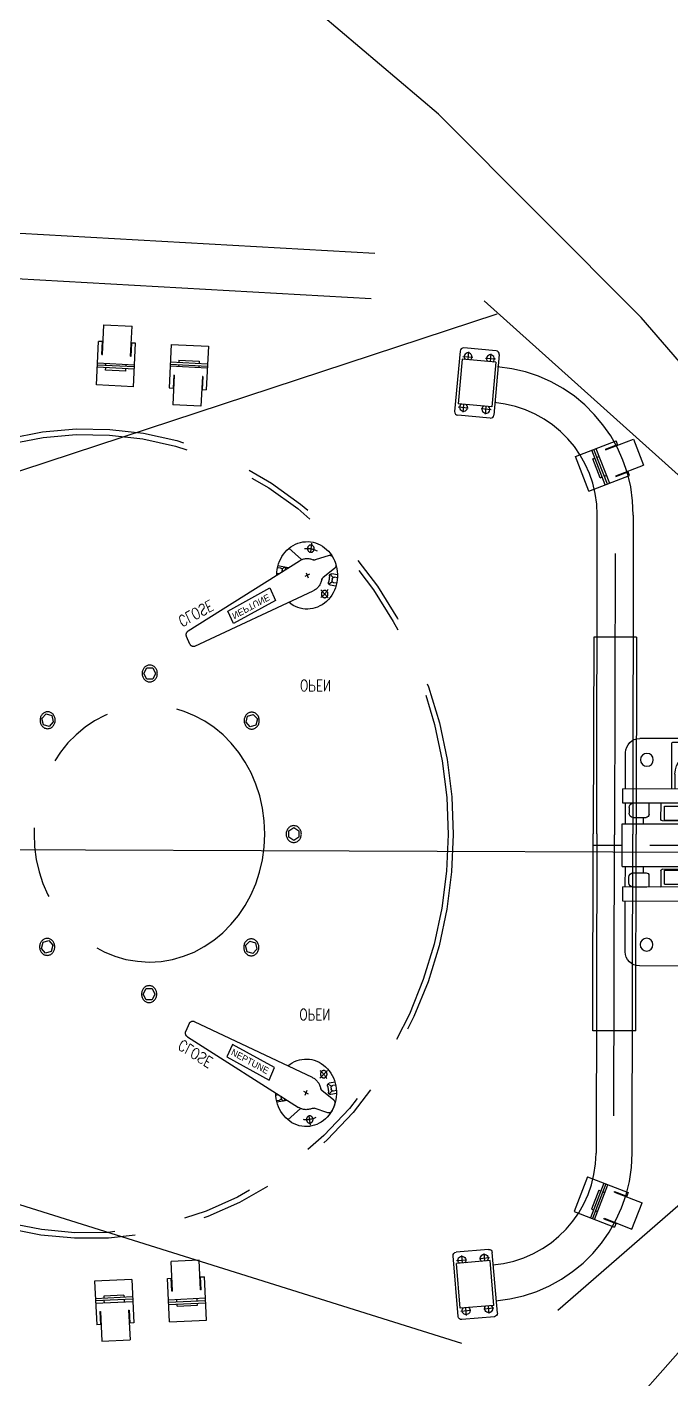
# Model space of a CAD drawing. Header units: millimetres. Extents: x -4 to 3776, y -4 to 4079.
# Drawn here: x 351.737 to 354.001, y 263.033 to 267.788 of the extents above; entities that cross this region are included whole.
import ezdxf
from ezdxf import colors
from ezdxf.entities.mleader import LeaderData, LeaderLine
from ezdxf.math import Vec2, Vec3

# ---------------------------------------------------------------- set-up
doc = ezdxf.new("R2010")
doc.units = ezdxf.units.MM
for name, pattern in [('ACAD_ISO02W100', [15, 12, -3]), ('CENTER', [2, 1.25, -0.25, 0.25, -0.25]), ('PHANTOM', [2.5, 1.25, -0.25, 0.25, -0.25, 0.25, -0.25]), ('点划线-1', [7, 5, -1, 0, -1])]:
    doc.linetypes.add(name, pattern=pattern)
doc.layers.add('03-input', color=3, linetype='Continuous')
doc.layers.add('BK_kedu', color=255, linetype='Continuous')
doc.styles.add('ROMANC', font='ROMANC.shx', dxfattribs={"width": 0.8, "bigfont": 'HZDX.shx'})
doc.styles.get("Standard").update_dxf_attribs({"font": 'arial.ttf'})

# ---------------------------------------------------------------- blocks, each defined once
blk = doc.blocks.new('pipe support-p')
at = {"layer": '03-input', "color": 0, "linetype": 'Continuous'}
for p, q in [((-30, 32), (-30, 3)), ((-27, 35), (27, 35)), ((-26.8465131942321, 27.5), (-20, 27.5)), ((-22.5, 32.16772810541443), (-22.5, 23.20107844975428)), ((-20, 32.5), (-20, 2.5)), ((-20, 32.5), (20, 32.5)), ((20, 32.5), (20, 2.5)), ((26.84651319423574, 27.5), (20, 27.5)), ((22.5, 32.16772810541443), (22.5, 23.20107844975428)), ((30, 32), (30, 3)), ((-27, 0), (27, 0)), ((-26.8465131942321, 7.5), (-20, 7.5)), ((-22.5, 2.832271894585574), (-22.5, 11.798921550253)), ((-20, 2.5), (20, 2.5)), ((26.84651319423574, 7.5), (20, 7.5)), ((22.5, 2.832271894585574), (22.5, 11.798921550253))]:
    blk.add_line(p, q, dxfattribs=at)
for centre, radius, start, end in [((-27, 32), 3, 90, 180), ((-22.5, 27.5), 3.5, 44.41530859717057, 315.5846914028294), ((22.5, 27.5), 3.5, 224.4153085971706, 135.5846914028294), ((27, 32), 3, 0, 90), ((-27, 3), 3, 180, 270), ((-22.5, 7.5), 3.5, 44.41530859717057, 315.5846914028294), ((22.5, 7.5), 3.5, 224.4153085971706, 135.5846914028294), ((27, 3), 3, 270, 0)]:
    blk.add_arc(centre, radius, start, end, dxfattribs=at)
blk = doc.blocks.new('A$C4EFE2257')
at = {"layer": '03-input', "color": 0, "linetype": 'Continuous'}
for p, q in [((4.00000084621206, 27.13407377918156), (4.00000084621206, 53.63284314425255)), ((29.00000084621206, 53.63284314425255), (4.00000084621206, 53.63284314425255)), ((29.00000084621206, 27.13407377918156), (29.00000084621206, 53.63284314425255)), ((8.462120604235679e-07, 38.70726038193425), (4.00000084621206, 38.70726038193425)), ((8.462120604235679e-07, -5.991061698296107e-06), (8.462120604235679e-07, 38.70726038193425)), ((3.50000084621206, 27.13407377918156), (3.50000084621206, 38.70726038193425)), ((29.00000084621206, 38.70726038193425), (33.00000084621206, 38.70726038193425)), ((29.50000084621206, 27.13407377918065), (29.50000084621206, 38.70726038193425)), ((33.00000084621206, -5.991061698296107e-06), (33.00000084621206, 38.70726038193425)), ((4.00000084621206, 27.13407377918156), (3.50000084621206, 27.13407377918156)), ((29.50000084621206, 27.13407377918065), (29.00000084621206, 27.13407377918065)), ((33.00000084621206, 19.49998023818989), (8.462120604235679e-07, 19.49998023818989)), ((8.462120604235679e-07, 17.58276871538692), (33.00000084621183, 17.58276871538692)), ((8.462120604235679e-07, 15.58276871538692), (33.00000084621183, 15.58276871538692)), ((7.50000084621206, 17.58276871538692), (7.500000846211833, 19.49998023818989)), ((7.500000846211833, 13.58276871538692), (7.500000846211833, 15.58276871538692)), ((7.500000846211833, 13.58276871538692), (25.50000084621183, 13.58276871538692)), ((25.50000084621183, 17.58276871538692), (25.50000084621183, 19.49998023818989)), ((25.50000084621183, 13.58276871538692), (25.50000084621183, 15.58276871538692)), ((8.462120604235679e-07, -5.991061698296107e-06), (33.00000084621206, -5.991061698296107e-06))]:
    blk.add_line(p, q, dxfattribs=at)
blk = doc.blocks.new('hook-b')
at = {"layer": '03-input', "color": 0, "linetype": 'Continuous'}
for p, q in [((192.314045532672, 85), (12.31404134821423, 85)), ((192.3140455326757, 84.99999999999636), (12.31404134821423, 84.99999999999636)), ((98.97912000494034, 75.8499999999949), (99.97912000494034, 76.8499999999949)), ((99.97912000494034, 76.8499999999949), (120.0207505652834, 76.84999999999854)), ((108.9999352851119, 76.8499999999949), (108.9999352851119, 62.49999999999272)), ((110.9999352851119, 76.84999999999854), (110.9999352851119, 62.49999999999454)), ((120.0207505652834, 76.84999999999854), (121.0207505652834, 75.84999999999854)), ((2.314041348214232, 74.99999999999636), (2.314041348214232, 39.50000000000182)), ((98.97912000494034, 75.8499999999949), (98.97912000494034, 61.84999999999854)), ((98.97912000494034, 75.8499999999949), (121.0207505652834, 75.8499999999949)), ((122.629296683328, 74.49999999999636), (120.2292966833302, 69.50000000000182)), ((120.2292966833302, 69.50000000000182), (120.2292966833302, 66.5)), ((155.2292966833302, 69.50000000000182), (120.2292966833302, 69.50000000000182)), ((121.0207505652834, 75.84999999999854), (121.0207505652834, 71.14886225407281)), ((152.8292966833287, 74.49999999999818), (122.6292966833316, 74.49999999999818)), ((152.8292966833287, 74.49999999999818), (155.2292966833302, 69.50000000000182)), ((155.2292966833302, 69.50000000000182), (155.2292966833302, 66.50000000000182)), ((202.3140455326757, 74.99999999999636), (202.3140455326757, 62.49999999999454)), ((94.41147801698753, 57.14991900137647), (89.21532559428306, 54.14991900137647)), ((106.1060190200842, 57.14991900137466), (94.41147801698753, 57.14991900137466)), ((97.99993528511186, 61.84999999999854), (106.1060190200842, 61.84999999999854)), ((97.99993528511186, 57.14991900137466), (97.99993528511186, 61.84999999999854)), ((98.99993528511186, 57.14991900137466), (98.99993528511186, 61.84999999999854)), ((99.99993528511186, 61.84999999999854), (106.1060190200878, 61.84999999999854)), ((106.1060190200878, 62.49999999999454), (225.4093379683509, 62.49999999999818)), ((106.1060190200878, 62.49999999999454), (106.1060190200878, 37.49999999999818)), ((155.2292966833302, 66.50000000000182), (120.2292966833302, 66.5)), ((120.2292966833265, 63.49999999999818), (120.2292966833229, 62.49999999999454)), ((120.2292966833265, 63.49999999999818), (155.2292966833302, 63.49999999999091)), ((123.0392199801172, 66.50000000000364), (123.0392199801172, 63.50000000000182)), ((152.2292966833302, 66.50000000000364), (152.2292966833302, 63.50000000000182)), ((155.2292966833302, 63.50000000000182), (155.2292966833302, 62.49999999999636)), ((89.21532559428306, 37.49991900137684), (89.21532559428306, 54.14991900137647)), ((99.60763043969564, 37.49991900137502), (99.60763043969564, 54.14991900137647)), ((71.32318699267125, 39.50000000000182), (0.5266343605726433, 39.50000000000364)), ((0.5266343605726433, 39.50000000000364), (0.5266343605726433, 29.50000000000364)), ((71.32318699267125, 39.50000000000182), (71.32318699266762, 29.5)), ((71.32318699267125, 29.5), (0.5266343605726433, 29.50000000000364)), ((2.314041348214232, 29.50000000000182), (2.314041348214232, 15)), ((17.37719708510849, 29.50000000000364), (7.833262738447957, 29.50000000000364)), ((18.89704404769509, 21.50000000000364), (18.89704404769509, 29.50000000000364)), ((27.31404134821423, 18.00000000000364), (27.31404134821787, 29)), ((87.99993528511186, 29.99999999999818), (71.32318699266762, 29.99999999999818)), ((120.2292966833156, 37.49991900137502), (84.99993528511186, 37.49991900137684)), ((84.99993528511186, 31.49991900137502), (84.99993528511186, 37.49991900137502)), ((120.229296683312, 31.49991900137684), (84.99993528511186, 31.49991900137684)), ((120.2292966833083, 30.49999999999818), (87.99993528511186, 30.49999999999636)), ((87.99993528511186, 30.49999999999636), (87.99993528511186, 27.49999999999636)), ((93.99993528511186, 31.49991900137684), (120.2292966833083, 31.49991900137684)), ((93.99993528511186, 31.49991900137684), (93.9999352851155, 30.49999999999818)), ((106.1060190200878, 37.49999999999818), (225.4093379683509, 37.5)), ((120.2292966833156, 37.49999999999818), (120.2292966833083, 27.5)), ((155.2292966833229, 37.49999999999818), (155.2292966833193, 27.5)), ((181.3140413482179, 30), (155.2292966833229, 30)), ((182.3140413482179, 29), (182.3140413482142, 27.5)), ((202.3140455326757, 37.49999999999818), (202.3140455326757, 27.50000000000182)), ((4.833262738447957, 26.50000000000364), (4.833262738440681, 22.50000000000364)), ((7.833262738440681, 19.50000000000364), (16.89704404769509, 19.50000000000364)), ((15.08678740672622, 19.50000000000364), (15.08678740672622, 15)), ((29.81404134822151, 27.5), (303.3312953662753, 27.5)), ((29.81404134822151, 27.5), (29.81404134821787, 17.50000000000182)), ((303.3312953662753, 27.5), (303.3312953662753, 17.5)), ((-3.637978807091713e-12, 15), (234.3879185086298, 15)), ((-3.637978807091713e-12, 15), (0, -14.99999999999818)), ((181.3140413482142, 17), (28.31404134821423, 17.00000000000364)), ((181.3140413482142, 17), (28.31404134821423, 17.00000000000364)), ((29.81404134821787, 17.50000000000182), (303.3312953662753, 17.5)), ((155.2292966833193, 17.50000000000364), (155.2292966833193, 15.00000000000182)), ((202.3140455326757, 17.50000000000182), (202.3140455326757, 15.00000000000182)), ((234.3879185086298, 15), (234.3879185086298, -15)), ((0, -14.99999999999818), (234.3879185086298, -15)), ((2.314041348214232, -14.99999999999818), (2.314041348214232, -29.5)), ((15.08678740672985, -14.99999999999818), (15.08678740672985, -19.50000000000182)), ((27.31404134821423, -18.00000000000364), (27.31404134821787, -29)), ((181.3140413482142, -17), (28.31404134821423, -17.00000000000364)), ((181.3140413482142, -17), (28.31404134821423, -17.00000000000364)), ((29.81404134822151, -17.50000000000182), (303.3312953662753, -17.49999999999818)), ((29.81404134822151, -17.50000000000182), (29.81404134821787, -27.50000000000364)), ((155.229296683312, -14.99999999999818), (155.2292966833083, -17.49999999999818)), ((202.3140455326757, -14.99999999999818), (202.3140455326757, -17.5)), ((303.3312953662753, -17.49999999999818), (303.3312953662753, -27.50000000000182)), ((4.833262738447957, -26.50000000000364), (4.833262738440681, -22.50000000000364)), ((7.833262738440681, -19.50000000000364), (16.89704404769509, -19.50000000000364)), ((18.89704404769509, -21.50000000000364), (18.89704404769509, -29.50000000000364)), ((29.81404134821787, -27.50000000000364), (303.3312953662753, -27.50000000000182)), ((35.61404134821714, -27.50000000000182), (164.0140413482186, -27.50000000000182)), ((87.99993528511186, -30.50000000000364), (87.99993528511186, -27.50000000000364)), ((120.2292966832829, -27.50000000000182), (120.2292966832792, -37.5)), ((155.2292966833083, -27.50000000000182), (155.2292966833083, -37.5)), ((164.8140413482179, -28.30000000000109), (164.8140413482179, -37.5)), ((182.3140413482142, -27.50000000000364), (182.3140413482142, -29)), ((202.3140455326757, -27.50000000000364), (202.3140455326757, -37.50000000000182)), ((71.32318699267125, -29.50000000000364), (0.5266343605726433, -29.5)), ((0.5266343605726433, -29.5), (0.5266343605726433, -39.5)), ((17.37719708510849, -29.50000000000364), (7.833262738447957, -29.50000000000364)), ((71.32318699267125, -29.50000000000182), (71.32318699267125, -39.50000000000182)), ((120.2292966832792, -30.50000000000364), (87.99993528511186, -30.50000000000364)), ((89.99993528511186, -31.15000000000146), (120.2292966832792, -31.15000000000327)), ((89.99993528511186, -31.15000000000146), (89.99993528511186, -42.15000000000146)), ((89.99993528511186, -31.15000000000146), (89.99993528511186, -43.15000000000146)), ((93.99993528511186, -30.50000000000182), (93.99993528511186, -31.15000000000327)), ((106.1060190200878, -37.5), (225.4093379683618, -37.5)), ((106.1060190200878, -62.50000000000364), (106.1060190200878, -37.5)), ((181.3140413482142, -30), (155.2292966833083, -30)), ((71.32318699267125, -39.50000000000182), (0.5266343605726433, -39.50000000000364)), ((2.314041348214232, -39.50000000000364), (2.314041348214232, -65)), ((34.81404134821787, -39.50000000000364), (34.81404134821787, -71.70000000000073)), ((37.06367912231144, -50), (37.06367912231144, -39.50000000000364)), ((49.81404134821787, -39.50000000000364), (49.81404134821787, -72.50000000000182)), ((106.1060190200878, -43.15000000000146), (59.20084918127031, -43.15000000000146)), ((59.20084918127031, -51.15000000000146), (59.20084918127031, -43.15000000000146)), ((69.18799789806872, -58.95605574205365), (69.18799789806872, -40.55206994677246)), ((59.20084918127031, -51.15000000000146), (106.1060190200915, -51.14999999999964)), ((106.1060190200878, -51.15000000000146), (99.99993528511186, -51.15000000000146)), ((87.06367912231144, -65), (52.06367912231144, -65)), ((106.1060190200878, -62.50000000000364), (225.4093379683618, -62.50000000000182)), ((120.2292966832647, -62.50000000000364), (120.2292966832647, -63.5)), ((120.2292966832647, -63.5), (155.2292966832974, -63.49999999999091)), ((120.2292966833302, -69.50000000000182), (120.2292966833302, -66.5)), ((155.2292966833302, -66.50000000000182), (120.2292966833302, -66.5)), ((123.0392199801172, -66.50000000000364), (123.0392199801172, -63.50000000000182)), ((152.2292966833302, -66.50000000000364), (152.2292966833302, -63.50000000000182)), ((155.2292966833011, -62.50000000000364), (155.2292966832974, -63.49999999999091)), ((155.2292966833302, -69.50000000000182), (155.2292966833302, -66.50000000000182)), ((164.8140413482179, -62.50000000000364), (164.8140413482179, -71.70000000000073)), ((202.3140455326757, -62.50000000000364), (202.3140455326757, -65)), ((192.3140455326757, -75), (12.31404134821423, -75)), ((35.61404134821714, -72.50000000000182), (121.6692966833325, -72.50000000000182)), ((122.629296683328, -74.49999999999636), (120.2292966833302, -69.50000000000182)), ((155.2292966833302, -69.50000000000182), (120.2292966833302, -69.50000000000182)), ((152.8292966833287, -74.49999999999818), (122.6292966833316, -74.49999999999818)), ((152.8292966833287, -74.49999999999818), (155.2292966833302, -69.50000000000182)), ((153.7892966833278, -72.50000000000182), (164.0140413482186, -72.50000000000182))]:
    blk.add_line(p, q, dxfattribs=at)
at = {"layer": '03-input', "color": 0, "linetype": 'CENTER'}
for p, q in [((109.9999352851119, -52.24775181387304), (109.9999352851119, 77.8246253484831)), ((137.7292966833302, 80.45653313166804), (137.7292966833156, -84.23717798167672)), ((44.76992344760947, 52.7239251710489), (44.76992344760947, -51.12295016588723)), ((-20.53902839321017, 0), (315.2093335145437, 0))]:
    blk.add_line(p, q, dxfattribs=at)
at = {"layer": '03-input', "color": 0, "linetype": 'ACAD_ISO02W100'}
blk.add_line((51.81404134822151, -39.50000000000364), (51.81404134821787, -72.50000000000182), dxfattribs=at)
at = {"layer": '03-input', "color": 0, "linetype": 'Continuous'}
for centre in [(17.31404134821423, 69.99999999999636), (77.31404134821423, 69.99999999999636), (187.3140455326757, 69.99999999999636), (17.31404134821423, -60)]:
    blk.add_circle(centre, 4.5, dxfattribs=at)
for centre, radius, start, end in [((12.31404134821423, 74.99999999999636), 10, 90, 180), ((192.3140455326757, 74.99999999999636), 10, 0, 90), ((94.41147801698753, 51.14991900137466), 6.000000000000568, 29.99999999995821, 90), ((225.4093379683618, -1.818989403545856e-12), 62.5, 26.10388113733993, 90), ((109.9999352851082, 37.64991900137102), 19.5000000000043, 101.5187155150603, 122.2042275039485), ((7.833262738444319, 26.50000000000364), 3, 90, 180), ((28.31404134821787, 29), 1, 149.9999999998473, 180), ((181.3140413482179, 29), 1, 0, 90), ((225.4093379683618, 0), 37.5, 47.16657193395233, 90), ((7.833262738440681, 22.50000000000364), 3, 180, 270), ((16.89704404769145, 21.50000000000364), 2, 270, 0), ((28.31404134821423, 18.00000000000364), 1, 180, 270), ((181.3140413482142, 18), 1, 270, 330.0000000002223), ((225.4093379683618, 0), 37.5, 332.1818607153156, 27.81813928468435), ((225.4093379683618, -1.818989403545856e-12), 62.5, 343.739795291638, 16.26020470836198), ((28.31404134821423, -18.00000000000364), 1, 90, 180), ((181.3140413482179, -18), 1, 29.99999999995821, 90), ((7.833262738440681, -22.50000000000364), 3, 90, 180), ((7.833262738444319, -26.50000000000364), 3, 180, 270), ((16.89704404769145, -21.50000000000364), 2, 0, 90), ((164.0140413482186, -28.30000000000109), 0.8, 0, 90), ((225.4093379683618, 0), 37.5, 270, 312.8334280660476), ((225.4093379683618, -1.818989403545856e-12), 62.5, 270, 333.89611886266), ((28.31404134821787, -29.00000000000546), 1, 180, 210.0000000001527), ((181.3140413482142, -29), 1, 270, 0), ((52.06367912231144, -50), 15, 180, 270), ((87.06367912231144, -50), 15, 270, 355.603008952782), ((12.31404134821423, -65), 10, 180, 270), ((187.3140455326757, -60), 4.5, 213.7489885960005, 326.2510114039995), ((192.3140455326757, -65), 10, 270, 0), ((35.61404134821714, -71.70000000000073), 0.8, 180, 270), ((164.0140413482186, -71.70000000000073), 0.8, 270, 0)]:
    blk.add_arc(centre, radius, start, end, dxfattribs=at)
blk = doc.blocks.new('NJMFGNJ')
for p, q in [((337.3218131139005, 208.2713819684494), (323.9989806432751, 203.8297026958376)), ((324.109739512441, 207.4514320563328), (337.6650781262472, 203.2595949257381)), ((323.7729293347447, 207.3336474566821), (321.9020226449869, 205.6934408526037)), ((321.9020226449869, 205.6934408526037), (324.0449709144425, 203.7845175547864))]:
    blk.add_line(p, q)
at = {"color": 6, "linetype": '点划线-1'}
blk.add_line((321.4036271839041, 205.7220553450742), (354.054144681716, 205.7220553450742), dxfattribs=at)
at = {"layer": '03-input', "color": 0, "linetype": 'PHANTOM'}
for p, q in [((323.5135117613916, 206.7799762570116), (323.5156886815276, 205.657834684326)), ((323.6422874785041, 205.6580802820977), (323.6401105583662, 206.7802218547835)), ((323.5776974369857, 206.6493093738234), (323.5796161695819, 205.6602562724555)), ((324.6445596464957, 206.6856708976369), (324.6489193802096, 206.6543920754322)), ((324.6796742115361, 206.6276050210834), (324.7242284310723, 206.66739318833)), ((324.583298276856, 206.6424291093213), (324.6323180906897, 206.6264577851157)), ((325.0787661000236, 206.3769339913679), (324.6867109782456, 206.6238930670382)), ((324.726803933793, 206.5990850234762), (324.7629562522353, 206.6052899631424)), ((324.7494619765387, 206.5954101156281), (324.7392571231063, 206.6012224047468)), ((324.5535558534663, 206.5739703291636), (324.57385365354, 206.5774541064216)), ((324.5538090063006, 206.5640053106549), (324.5640140756555, 206.5657568398064)), ((324.5633475263311, 206.5973799845924), (324.6046335518594, 206.5639456384563)), ((324.5691329060547, 206.564459652404), (324.5794242444065, 206.5757822518509)), ((324.652376462984, 206.5766549163571), (324.6683508994271, 206.5679154179327)), ((324.6642931878241, 206.5811580580916), (324.656434174588, 206.5634122761977)), ((324.7265495433804, 206.5987983936748), (324.726803933793, 206.5990850234762)), ((324.7641935225391, 206.6001142875125), (324.7539884531861, 206.5983627583612)), ((324.7669183561105, 206.5805650236344), (324.7579415235643, 206.57902430075)), ((324.556533839872, 206.5444560467773), (324.566738909225, 206.5462075759283)), ((324.5590055206064, 206.5348718014075), (324.5793033206809, 206.5383555786658)), ((324.5712653858733, 206.5491602186613), (324.5841584439062, 206.5418168323594)), ((325.0548427856772, 206.3229147518159), (324.6396380779016, 206.5176016793434)), ((324.7909729603225, 206.5279507196702), (324.7716361432199, 206.4842878667647)), ((324.9391323701167, 206.4468937801621), (324.7909729603225, 206.5279507196702)), ((324.7716361432199, 206.4842878667647), (324.9197955530122, 206.4032309272564)), ((324.9197955530122, 206.4032309272564), (324.9391323701167, 206.4468937801621)), ((323.5024769314959, 206.350148830492), (323.6528130029029, 206.3504404778465)), ((323.5024769314959, 206.350148830492), (323.5038200443112, 205.6578116595346)), ((323.6528130029029, 206.3504404778465), (323.6541561157177, 205.6581033068891)), ((325.0724298500067, 206.3304356068797), (325.0841307453974, 206.3568564222388)), ((325.1931973826088, 206.2271489598586), (325.2034375492944, 206.2469499619402)), ((325.2035142985977, 206.2073878378853), (325.1931973826088, 206.2271489598586)), ((325.2034375492944, 206.2469499619402), (325.2239946319698, 206.2469898420481)), ((325.2239946319698, 206.2469898420481), (325.2343115479601, 206.227228720075)), ((325.2343115479601, 206.227228720075), (325.2240713812736, 206.2074277179934)), ((325.2240713812736, 206.2074277179934), (325.2035142985977, 206.2073878378853)), ((324.835431872891, 206.0672444854645), (324.84993659268, 206.0834238544717)), ((324.84993659268, 206.0834238544717), (324.8698046783401, 206.0775506373556)), ((324.8698046783401, 206.0775506373556), (324.8751680442103, 206.0554980512323)), ((325.5530044850328, 206.0568130330786), (325.5582822481783, 206.0788862626649)), ((325.5582822481783, 206.0788862626649), (325.5781273966568, 206.0848365222334)), ((325.5781273966568, 206.0848365222334), (325.59269478199, 206.0687135522157)), ((324.8407952387613, 206.0451918993408), (324.835431872891, 206.0672444854645)), ((324.8606633244214, 206.0393186822249), (324.8407952387613, 206.0451918993408)), ((324.8751680442103, 206.0554980512323), (324.8606633244214, 206.0393186822249)), ((325.5675718703658, 206.0406900630609), (325.5530044850328, 206.0568130330786)), ((325.5874170188445, 206.0466403226295), (325.5675718703658, 206.0406900630609)), ((325.59269478199, 206.0687135522157), (325.5874170188445, 206.0466403226295)), ((323.5051631571288, 204.9654744885767), (323.5038200443112, 205.6578116595346)), ((323.5178656016646, 204.5356931116394), (323.5156886815276, 205.657834684326)), ((323.5815349021776, 204.6712031710875), (323.5796161695819, 205.6602562724555)), ((323.6422874785041, 205.6580802820977), (323.6444643986384, 204.5359387094118)), ((323.6554992285359, 204.9657661359314), (323.6541561157177, 205.6581033068891)), ((324.6896387904215, 205.6738303266654), (324.70741959063, 205.6852854653384)), ((324.6896831016518, 205.6509891236927), (324.6896387904215, 205.6738303266654)), ((324.7075082130915, 205.6396030593928), (324.6896831016518, 205.6509891236927)), ((324.70741959063, 205.6852854653384), (324.7252447020689, 205.6738994010385)), ((324.7252890133015, 205.6510581980661), (324.7075082130915, 205.6396030593928)), ((324.7252447020689, 205.6738994010385), (324.7252890133015, 205.6510581980661)), ((324.8370015037376, 205.2581435921582), (324.8422792668827, 205.2802168217445)), ((324.8422792668827, 205.2802168217445), (324.8621244153612, 205.2861670813136)), ((324.8621244153612, 205.2861670813136), (324.8766918006952, 205.2700441112956)), ((324.8766918006952, 205.2700441112956), (324.8714140375502, 205.2479708817096)), ((325.5545282415167, 205.2713590931421), (325.5690329613057, 205.2875384621493)), ((325.5598916073875, 205.2493065070184), (325.5545282415167, 205.2713590931421)), ((325.5690329613057, 205.2875384621493), (325.5889010469658, 205.2816652450332)), ((325.5889010469658, 205.2816652450332), (325.5942644128356, 205.25961265891)), ((324.8515688890707, 205.2420206221408), (324.8370015037376, 205.2581435921582)), ((324.8714140375502, 205.2479708817096), (324.8515688890707, 205.2420206221408)), ((325.5797596930476, 205.2434332899023), (325.5598916073875, 205.2493065070184)), ((325.5942644128356, 205.25961265891), (325.5797596930476, 205.2434332899023)), ((325.1953847377674, 205.099628424299), (325.2056249044539, 205.1194294263804)), ((325.2057016537573, 205.0798673023259), (325.1953847377674, 205.099628424299)), ((325.2056249044539, 205.1194294263804), (325.2261819871284, 205.1194693064887)), ((325.2262587364331, 205.0799071824338), (325.2057016537573, 205.0798673023259)), ((325.2261819871284, 205.1194693064887), (325.2364989031187, 205.0997081845152)), ((325.2364989031187, 205.0997081845152), (325.2262587364331, 205.0799071824338)), ((325.0574027462054, 205.0033265478598), (324.6429565341078, 204.8070301230664)), ((325.0750188585019, 204.9958739858761), (325.0868221765733, 204.969498767968)), ((323.5051631571288, 204.9654744885767), (323.6554992285359, 204.9657661359314)), ((325.0815354710207, 204.9494005355459), (324.6904414826299, 204.7009221746903)), ((324.7748243508271, 204.8408558273401), (324.9226681506786, 204.9224870039703)), ((324.9226681506786, 204.9224870039703), (324.9421742307827, 204.878899505091)), ((324.9421742307827, 204.878899505091), (324.7943304309298, 204.7972683284604)), ((324.7943304309298, 204.7972683284604), (324.7748243508271, 204.8408558273401)), ((324.557093663676, 204.7503279050507), (324.5774048277618, 204.7469229079341)), ((324.5573081510929, 204.7602938307668), (324.5675199394342, 204.758581909692)), ((324.5599571144984, 204.779853519646), (324.5701689028397, 204.7781415985707)), ((324.5623915904861, 204.7894472828084), (324.5827027545719, 204.7860422856918)), ((324.5669760905216, 204.7269564167704), (324.6081320825752, 204.7605506978846)), ((324.5726336983165, 204.7598989480024), (324.58296889003, 204.7486163633897)), ((324.5747068014457, 204.7752065404467), (324.5875712706521, 204.7825998955591)), ((324.6559239453738, 204.7480267545072), (324.6718643529898, 204.7568281667475)), ((324.6678580523619, 204.7435698826524), (324.659930245999, 204.7612850386019)), ((324.7704801472689, 204.7445610904875), (324.7614974044022, 204.7460669723477)), ((324.7301823824799, 204.7261712297676), (324.7304378830787, 204.7258855891393)), ((324.7304378830787, 204.7258855891393), (324.7666140041008, 204.7198209644209)), ((324.753081496916, 204.7296483808074), (324.7428992715343, 204.7237965413832)), ((324.7678311838643, 204.7250014016087), (324.757619395523, 204.7267133226836)), ((324.5871014780557, 204.6819850385165), (324.6360589553969, 204.6981464356533)), ((324.6485301614319, 204.6389812651303), (324.6527685028793, 204.6702767673363)), ((324.6834191709847, 204.6971829464653), (324.7281274302247, 204.6575679456824)), ((324.4430184670758, 203.7790217300581), (337.0564336587629, 203.1209824811997)), ((324.429912375636, 203.61955941361), (337.0433275673226, 202.9615201647508))]:
    blk.add_line(p, q, dxfattribs=at)
at = {"layer": '03-input', "color": 0, "linetype": 'CENTER'}
for p, q in [((324.612237704274, 206.5210208935064), (324.5860997262441, 206.493178456979)), ((324.6155696330104, 204.8035046232756), (324.5893238251861, 204.8312454368697))]:
    blk.add_line(p, q, dxfattribs=at)
at = {"layer": '03-input', "color": 0, "linetype": 'PHANTOM'}
for points in [[(321.9020226449869, 205.6934408526037), (322.7291750659347, 206.7725924091623), (323.5003812671908, 207.654676698025), (324.218947532045, 208.3637524604081), (324.8881801437872, 208.9238784375274), (325.5113853857073, 209.3591133705989), (326.0918695410953, 209.6935160008387), (326.632938893241, 209.9511450694627), (327.1378997254342, 210.156059317687), (327.6099994653067, 210.3288399044781), (328.0522501178571, 210.4761576598059), (328.4676048324255, 210.6012058313905)], [(321.9022446890925, 205.8078983917612), (322.7252038582209, 204.7255456694706), (323.4929818347597, 203.8404757986376), (324.208791531028, 203.1286173910073), (324.8758458593446, 202.5658990583246), (325.4973577320288, 202.1282494123346), (326.0765400613995, 201.7915970647824), (326.616605759776, 201.531870627413), (327.120767739477, 201.3249987119713), (327.5921935503611, 201.1503877146318), (328.033869292443, 201.0013551692855), (328.4487357032768, 200.8746963942528)]]:
    blk.add_lwpolyline(points, dxfattribs=at)
for centre, radius, start, end in [((324.0357317989139, 206.7809893478221), 0.5222210202039338, 94.92084146118508, 180.111151913752), ((324.0357317989139, 206.7809893478221), 0.3956219850029802, 94.92084146118508, 180.111151913752), ((324.0400856391869, 204.5367062024497), 0.5222210202039338, 180.111151913752, 265.301462353064), ((324.0400856391869, 204.5367062024497), 0.3956219850029802, 180.111151913752, 265.301462353064)]:
    blk.add_arc(centre, radius, start, end, dxfattribs=at)
at = {"layer": '03-input', "color": 0, "linetype": 'PHANTOM', "extrusion": (0, 0, -1)}
for centre, major_axis, ratio, start_param, end_param in [((325.4284836127595, 205.6638430184275), (-0.002762974937196912, 1.424236465970051), 0.9000000000014562, 2.440358289011793, 6.984419671757585), ((324.5696085748798, 206.6069932198768), (-2.302479134985457e-05, 0.01186863721645546), 0.8999999999966828, 3.770036785942423, 5.018001478969673), ((324.6448076790991, 206.5807957431749), (-0.0001928784487047537, 0.0994234552125341), 0.900000000004916, -1.265183828188872, -0.95768476383593), ((324.580262996316, 206.6310510797355), (-2.302479123571416e-05, 0.01186863721641635), 0.9000000000012176, -0.9576847638672215, 0.2902799291718012), ((324.660363681206, 206.5722851671449), (-0.0001688484561266151, 0.0870366729156321), 0.9000000000458875, 1.24357809074645, 1.338136441426591), ((324.5651040090826, 206.5579371342554), (-1.53498608368634e-05, 0.007912424810942342), 0.9000000000019409, -0.1515032074319536, 1.437812696481402), ((324.565648975798, 206.5540272814794), (-1.534986074754586e-05, 0.007912424810946301), 0.8999999999970858, 1.400773542217272, 2.990089446144545), ((324.660363681206, 206.5722851671449), (-0.0001918732953022072, 0.09890531016307265), 0.8999999997652182, 4.542366196179572, 4.579405350423666), ((324.574943586968, 206.5696344008703), (-1.534986065420797e-05, 0.007912424810949137), 0.8999999999985329, -0.1515032074580589, 1.544620950500102), ((324.660363681206, 206.5722851671449), (-0.0001688484666221206, 0.08703667291905104), 0.9000000000138837, 4.435557941745329, 4.686213604083484), ((324.5983442801523, 206.5543551806538), (-2.302479129803229e-05, 0.01186863721642198), 0.9000000000014252, 0.6317090968003587, 1.318019654850699), ((324.660363681206, 206.5722851671449), (-0.0001151239554114236, 0.05934318608205941), 0.8999999999998515, 3.54226798169621, 4.45961230842403), ((324.7550783866141, 206.5905430528102), (-1.534986079021155e-05, 0.007912424810944053), 0.9000000000012066, 4.542366195811872, 6.131682099740988), ((324.7556233533281, 206.5866332000344), (-1.53498633015692e-05, 0.007912424812374034), 0.8999999998398637, 4.487477074474324, 4.579405350375513), ((324.578213387252, 206.5461752842169), (-1.534986089138428e-05, 0.007912424810941145), 0.8999999999988245, 1.293965288192737, 2.990089446164946), ((324.5986902294359, 206.5065899873419), (-2.494352371344997e-05, 0.01285769031778525), 0.8999999999986567, 4.71238898038293, 10.99557428756252), ((325.0716699535955, 206.3636736311405), (-2.993398542511539e-05, 0.01543013404076978), 0.9000000000003264, 0.5384874565136215, 2.030158357546215), ((325.059969058202, 206.3372528157815), (-2.993398549875282e-05, 0.01543013404076556), 0.9000000000001744, 2.030158357550642, 3.521829258574417), ((325.2137544652842, 206.2271888399667), (-5.756197786628802e-05, 0.02967159304104276), 0.9000000000014553, -1.570796326794654, 4.712388980384933), ((325.2148481428636, 205.6634285721871), (-0.0008749420635091938, 0.4510082142238502), 0.9000000000014547, -1.57079632679477, 4.712388980384816), ((324.8552999585511, 206.0613712683482), (-5.756197786628802e-05, 0.02967159304104276), 0.9000000000014553, -1.570796326794654, 4.712388980384933), ((325.5728496335113, 206.0627632926474), (-5.756197785630984e-05, 0.02967159304104278), 0.900000000001455, 4.71238898038463, 10.99557428756422), ((324.7074639018617, 205.6624442623657), (-5.756197786628802e-05, 0.02967159304104276), 0.9000000000014553, -1.570796326794654, 4.712388980384933), ((324.8568466522157, 205.2640938517268), (-5.756197786628802e-05, 0.02967159304104276), 0.9000000000014553, -1.570796326794654, 4.712388980384933), ((325.5743963271764, 205.265485876026), (-5.756197785630984e-05, 0.02967159304104278), 0.900000000001455, 4.71238898038463, 10.99557428756422), ((325.2159418204428, 205.0996683044071), (-5.756197785630984e-05, 0.02967159304104278), 0.900000000001455, 4.71238898038463, 10.99557428756422), ((324.6638941491809, 204.7524274606271), (-0.0002302479113018243, 0.1186863721641531), 0.900000000000065, 1.576809781728109, 6.929244117538005), ((324.6019662693256, 204.8178828576486), (-2.494352371344997e-05, 0.01285769031778525), 0.8999999999986567, 4.71238898038293, 10.99557428756252), ((324.6638941491809, 204.7524274606271), (-0.0001151239560214731, 0.0593431860820582), 0.8999999999998517, -1.318019654834239, -0.4006753281064195), ((324.5691093174769, 204.7703177230193), (-1.534986077687772e-05, 0.007912424810946245), 0.8999999999970854, 0.1515032074452478, 1.740819111372521), ((324.5784644131228, 204.7547467834855), (-1.534986087022591e-05, 0.007912424810948714), 0.8999999999985331, 1.596971703089692, 3.293095861047852), ((324.5816431692083, 204.7782184101402), (-1.534986063301796e-05, 0.007912424810941648), 0.8999999999988245, 0.1515032074248466, 1.847627365397056), ((324.6638941491809, 204.7524274606271), (-0.0001688484701411119, 0.08703667291904432), 0.9000000000138824, -1.544620950493693, -1.293965288155538), ((324.6018056479607, 204.7701166816049), (-2.302479098861815e-05, 0.01186863721642258), 0.9000000000014249, 1.823572998739095, 2.509883556789434), ((324.573274390564, 204.717367546236), (-2.302479093692108e-05, 0.01186863721645626), 0.8999999999966829, 4.406776481799707, 5.654741174826956), ((324.6483712845506, 204.7438565925513), (-0.000192878441370078, 0.09942345521254832), 0.9000000000049162, 4.099277417425724, 4.406776481778667), ((324.6391049475949, 204.686769172904), (-2.302479111996563e-05, 0.01186863721641577), 0.8999999999993447, -0.2870149647143647, 0.3992955933397571), ((324.6638941491809, 204.7524274606271), (-0.0001151239557797457, 0.05934318608208583), 0.899999999999971, 2.623543920205715, 3.540888246932573), ((324.6638941491809, 204.7524274606271), (-0.00016884848061702, 0.08703667291558716), 0.9000000000458628, 1.803456212163129, 1.898014562843267), ((324.7586789808839, 204.7345371982352), (-1.534986073419518e-05, 0.007912424810944162), 0.9000000000012065, 3.293095861028391, 4.882411764957507), ((324.5840220744724, 204.6933512058039), (-2.302479105090346e-05, 0.01186863721641672), 0.9000000000012174, 2.851312724417991, 4.099277417457015)]:
    blk.add_ellipse(centre, major_axis=major_axis, ratio=ratio, start_param=start_param, end_param=end_param, dxfattribs=at)
at = {"layer": '03-input', "color": 0, "linetype": 'PHANTOM', "extrusion": (0, 0, -0.9999999999999999)}
for centre, major_axis, ratio, start_param, end_param in [((325.4284836127595, 205.6638430184275), (-0.002724600285291377, 1.404455403942688), 0.9000000000014571, 2.440358289011794, 6.984419671757585), ((324.660363681206, 206.5722851671449), (-0.0002302479115645094, 0.1186863721641526), 0.9000000000000649, 2.495533843231376, 7.847968179041272), ((324.63531991705, 206.6378467804475), (-2.302479116666845e-05, 0.01186863721641568), 0.8999999999993448, 2.742297060250037, 3.428607618304158), ((324.660363681206, 206.5722851671449), (-0.0001151239556533627, 0.05934318608208614), 0.8999999999999713, -0.3992955933427798, 0.5180487333840778), ((324.660363681206, 206.5722851671449), (-0.0001918732340845136, 0.09890531011813974), 0.900000000166796, 1.400773541955315, 1.437812696216676), ((325.0743879288145, 204.9626332634554), (-2.9933985450355e-05, 0.01543013404076974), 0.900000000000326, 1.111434296043577, 2.603105197076171), ((324.6638941491809, 204.7524274606271), (-0.0001918732238473471, 0.09890531016321871), 0.8999999997651513, -1.437812696833954, -1.400773542589862), ((324.6638941491809, 204.7524274606271), (-0.0001918732848732064, 0.09890531011805963), 0.9000000001666317, 1.703779957372865, 1.740819111634219), ((324.7592087735662, 204.7384491360114), (-1.53498582282789e-05, 0.007912424812383866), 0.8999999998398654, -1.437812696785734, -1.345884420884546)]:
    blk.add_ellipse(centre, major_axis=major_axis, ratio=ratio, start_param=start_param, end_param=end_param, dxfattribs=at)
at = {"layer": '03-input', "color": 0, "linetype": 'CENTER', "extrusion": (0, 0, -1)}
for centre, major_axis, ratio, start_param, end_param in [((324.660363681206, 206.5722851671449), (-0.0001841983291834262, 0.09494909773133488), 0.8999999999998448, -0.4182954959869185, 0.1065640867689626), ((324.660363681206, 206.5722851671449), (-0.0001841983290843471, 0.09494909773132769), 0.9000000000002429, 3.740449432222569, 4.157785692984186), ((324.6638941491809, 204.7524274606271), (-0.0001841983292082529, 0.09494909773132747), 0.9000000000002428, -1.016193039394397, -0.5988567786327804), ((324.6638941491809, 204.7524274606271), (-0.0001841983291093684, 0.09494909773133503), 0.8999999999998453, 3.035028566820828, 3.55988814957671)]:
    blk.add_ellipse(centre, major_axis=major_axis, ratio=ratio, start_param=start_param, end_param=end_param, dxfattribs=at)
at = {"layer": '03-input', "color": 0, "linetype": 'PHANTOM', "extrusion": (0, 0, -0.9999999999999998)}
for centre, major_axis, ratio, start_param, end_param in [((324.6472844800662, 206.666121633759), (-2.494352382354248e-05, 0.01285769031778503), 0.9000000000008954, -1.57079632678895, 4.712388980390636), ((325.0625846107422, 204.9890084813631), (-2.993398537671315e-05, 0.0154301340407658), 0.9000000000001743, -0.3802366049846237, 1.111434296039151), ((324.6511791248356, 204.658540954009), (-2.494352382354248e-05, 0.01285769031778503), 0.9000000000008954, -1.57079632678895, 4.712388980390636)]:
    blk.add_ellipse(centre, major_axis=major_axis, ratio=ratio, start_param=start_param, end_param=end_param, dxfattribs=at)
at = {"layer": '03-input', "color": 0, "linetype": 'PHANTOM', "extrusion": (0, 0, -0.9999999999999997)}
blk.add_ellipse((324.568579524797, 204.7664057852434), major_axis=(-1.534986068754769e-05, 0.007912424810942635), ratio=0.9000000000019408, start_param=1.703779957108392, end_param=3.293095861021747, dxfattribs=at)
at = {"layer": '03-input', "color": 0, "linetype": 'PHANTOM'}
for name, p, xscale, yscale, zscale, rotation in [('A$C4EFE2257', (325.271123919267, 207.2312041409341), 0.003956219850029801, 0.003956219850029801, 0.003956219850029801, 2.91985235325223), ('pipe support-p', (324.1322258964024, 207.2502862784538), -0.003956219850029802, 0.003956219850029801, 0.003956219850029801, 95.11115191058403), ('A$C4EFE2257', (325.1379509467446, 207.3800423934433), 0.003956219850029798, 0.003956219850029798, 0.003956219850029798, 182.919852353252), ('A$C4EFE2257', (323.6697257292348, 206.8638204782597), 0.003956219850029801, 0.003956219850029801, 0.003956219850029801, 68.89397712128168), ('hook-b', (323.5527914449637, 205.6966432933015), -0.004999999999999992, 0.004999999999999992, 0.004999999999999992, 0.1111519105077807), ('A$C4EFE2257', (323.6744037028918, 204.4524556197863), -0.003956219850029803, 0.003956219850029804, 0.003956219850029803, 111.3283266997339), ('pipe support-p', (324.1383998467392, 204.0677871939379), 0.003956219850029801, 0.003956219850029801, 0.003956219850029801, 85.11115191043167), ('A$C4EFE2257', (325.1446207709058, 203.9419341922554), -0.003956219850029801, 0.003956219850029801, 0.003956219850029801, 357.3024514677634), ('A$C4EFE2257', (325.2772152599542, 204.0912880254652), -0.0039562198500298, 0.0039562198500298, 0.0039562198500298, 177.3024514677633)]:
    blk.add_blockref(name, p, dxfattribs=dict(at, xscale=xscale, yscale=yscale, zscale=zscale, rotation=rotation))
at = {"layer": '03-input', "color": 0, "linetype": 'PHANTOM', "extrusion": (0, 0, -1), "oblique": 355.2042009415815, "text_generation_flag": 2, "width": 0.9415007709045264}
blk.add_text('NEPTUNE', height=0.02320826008553535, rotation=208.6827496742841, dxfattribs=at).set_placement((-324.9267262557757, 206.4383400448738))
at = {"layer": '03-input', "color": 0, "linetype": 'PHANTOM', "style": 'ROMANC', "text_generation_flag": 2}
for height, rotation, oblique, width, p in [(0.03847528160527667, 327.8307566380784, 5.182799306527695, 0.8088326166770083, (325.09738817606, 206.3841195515392)), (0.03868043347590557, 28.90505349531641, 355.2042009417144, 0.8002756552720424, (325.1196519699358, 204.9017576788779))]:
    blk.add_text('CLOSE', height=height, rotation=rotation, dxfattribs=dict(at, oblique=oblique, width=width)).set_placement(p)
at = {"layer": '03-input', "color": 0, "linetype": 'PHANTOM', "style": 'ROMANC', "text_generation_flag": 2, "width": 0.7649999999994179}
for p in [(324.6850835578225, 206.2774370127951), (324.6873283037294, 205.1203331480505)]:
    blk.add_text('OPEN', height=0.03956219850029801, rotation=0.1111519137519836, dxfattribs=at).set_placement(p)
at = {"layer": '03-input', "color": 0, "linetype": 'PHANTOM', "oblique": 355.2042009415815, "text_generation_flag": 2, "width": 0.9415007709045264}
blk.add_text('NEPTUNE', height=0.02320826008553535, rotation=28.90505349531641, dxfattribs=at).set_placement((324.9297350219786, 204.8874050412166))

msp = doc.modelspace()

# ---------------------------------------------------------------- block references
at = {"rotation": 179.7776961789247}
msp.add_blockref('NJMFGNJ', (678.1778721441624, 469.350978445098), dxfattribs=at)

# ---------------------------------------------------------------- leaders
at = {"color": 4, "lineweight": 25}
ml = msp.add_multileader_mtext('Standard', dxfattribs=at)
ml.set_content('R20\\PMax.outreach', color=4)
ml.set_leader_properties()
ml.build(insert=Vec2(0, 0))
ctx = ml.context
ctx.base_point, ctx.plane_origin = Vec3(309.2388130974467, 249.3046826660543), Vec3(371.1656070240961, 265.5836360837607)
ctx.text_align_type = 2
notes = []
notes.append((ctx, [(0, (1, 1, 0), (354.3002046390566, 249.3046826660543), (-1, 0), 8, [(0, [(371.1656070240978, 265.5836360837598)], 0, [])])]))
ctx.mtext.insert, ctx.mtext.alignment, ctx.mtext.flow_direction = Vec3(344.3002046390566, 251.3374248215795), 3, 5
at = {"layer": 'BK_kedu'}
ml = msp.add_multileader_mtext('Standard', dxfattribs=at)
ml.set_content('', color=256)
ml.set_leader_properties()
ml.build(insert=Vec2(0, 0))
ml.multileader.update_dxf_attribs({"text_right_attachment_type": 6, "dogleg_length": 0.36, "arrow_head_size": 0.18})
ctx = ml.context
ctx.base_point, ctx.char_height, ctx.arrow_head_size, ctx.landing_gap_size, ctx.plane_origin = Vec3(3775.998586345596, 4079.3284131595), 0.18, 0.18, 0.09, Vec3(3774.638586345596, 4079.3284131595)
ctx.right_attachment = 6
notes.append((ctx, [(0, (0, 0, 0), (0, 0), (1, 0), 1, [])]))
ctx.mtext.insert, ctx.mtext.flow_direction = Vec3(3776.088586345596, 4079.4184131595), 5
for ctx, leaders in notes:
    for number, flags, end, landing, length, lines in leaders:
        leader = LeaderData()
        leader.index, (leader.has_last_leader_line, leader.has_dogleg_vector, leader.attachment_direction) = number, flags
        leader.last_leader_point, leader.dogleg_vector, leader.dogleg_length = Vec3(end), Vec3(landing), length
        for number, points, colour, breaks in lines:
            line = LeaderLine()
            line.index, line.vertices, line.color, line.breaks = number, Vec3.list(points), colors.encode_raw_color(colour), breaks
            leader.lines.append(line)
        ctx.leaders.append(leader)

doc.saveas('drawing.dxf')
